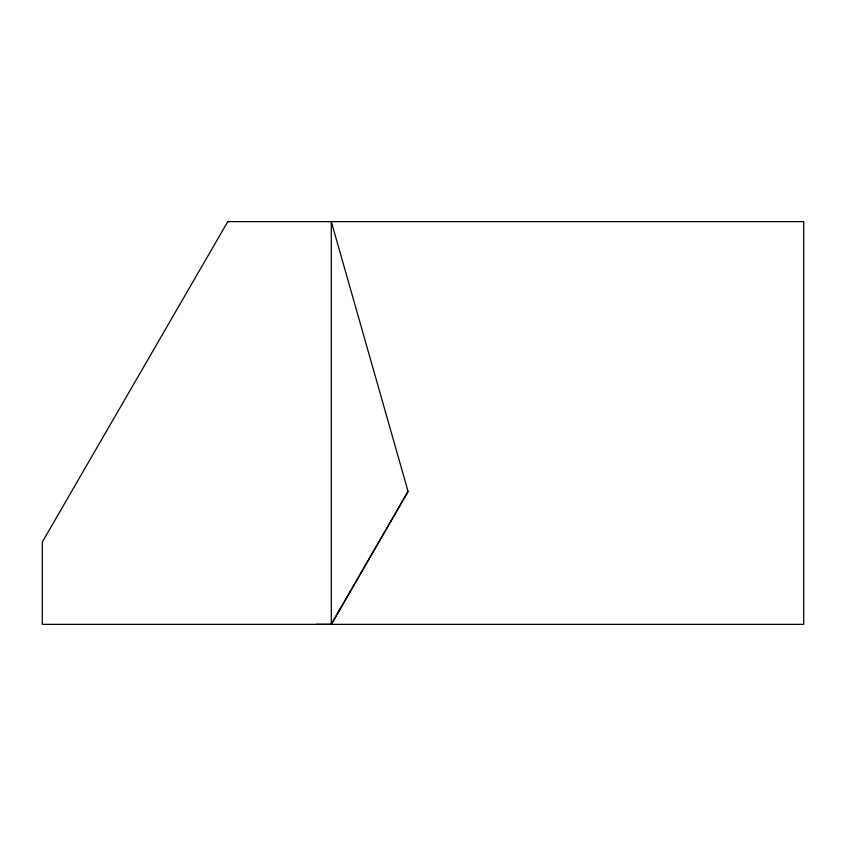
<?xml version="1.0" encoding="UTF-8"?>
<svg xmlns="http://www.w3.org/2000/svg" width="846" height="846" viewBox="0 0 846 846"><rect width="100%" height="100%" fill="white"/><g stroke="black" fill="none" stroke-linecap="round" stroke-linejoin="round"><path stroke-width="1.27" d="M339.923 609.332L331.272 624.337L316.066 624.348M408.015 491.494L331.304 624.359L331.304 221.62L408.1 491.547L338.548 611.69M227.786 221.62L42.3 542.053L42.3 624.359L803.7 624.359L803.7 221.62L227.786 221.62"/></g></svg>
